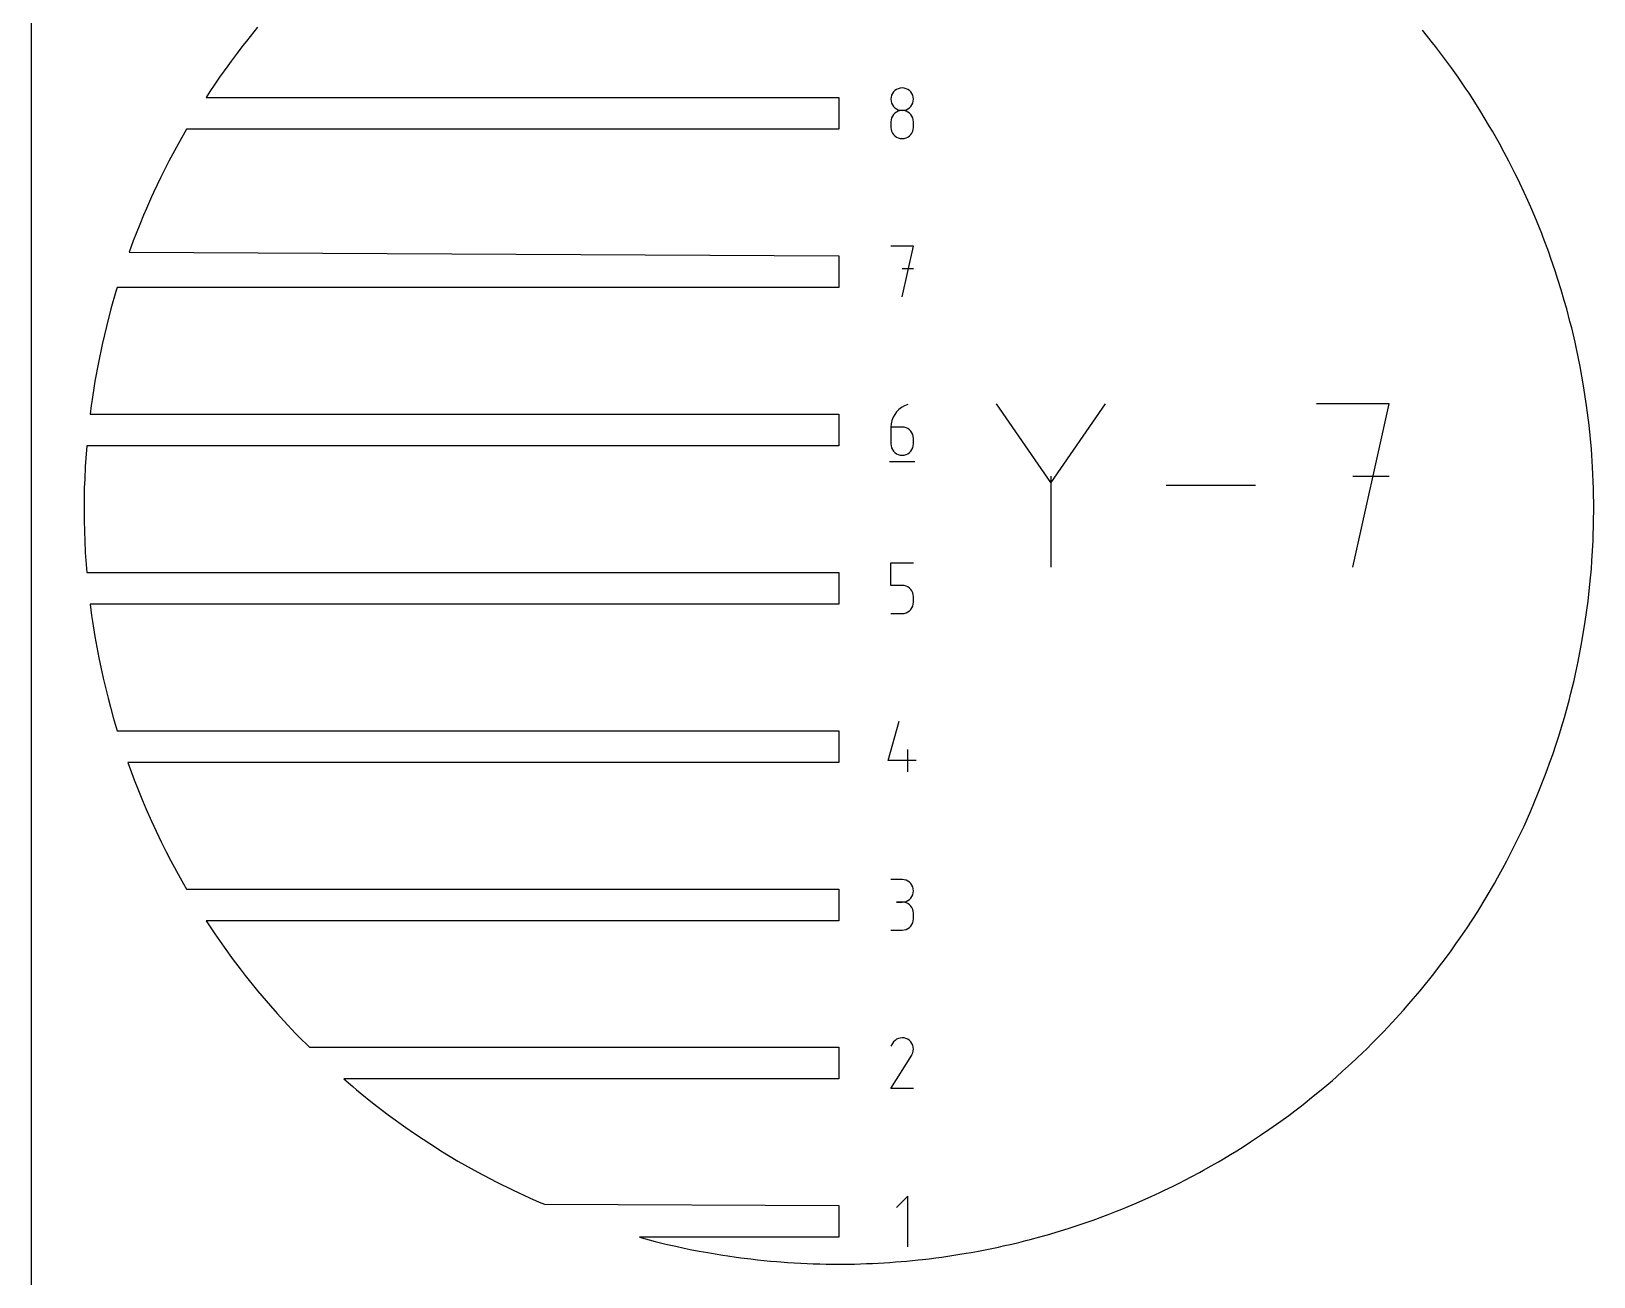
# Model space of a CAD drawing. Extents: x 0 to 1000, y 0 to 1000.
# Drawn here: x 0 to 197.4, y 401.2 to 558.5 of the extents above; entities that cross this region are included whole.
import ezdxf

# ---------------------------------------------------------------- set-up
doc = ezdxf.new("R2010")
doc.units = 0

msp = doc.modelspace()

# ---------------------------------------------------------------- linework, layer by layer
at = {"layer": 'annotation', "color": 1}
for p, q in [((109.140439, 551.038739), (108.969062, 550.867497)), ((109.338827, 551.179006), (109.140439, 551.038739)), ((109.560187, 551.284231), (109.338827, 551.179006)), ((109.800479, 551.350349), (109.560187, 551.284231)), ((110.055662, 551.373291), (109.800479, 551.350349)), ((110.310844, 551.350349), (110.055662, 551.373291)), ((110.055662, 551.373291), (110.055662, 551.373291)), ((110.551136, 551.284231), (110.310844, 551.350349)), ((110.772496, 551.179006), (110.551136, 551.284231)), ((110.970884, 551.038739), (110.772496, 551.179006)), ((111.142262, 550.867497), (110.970884, 551.038739)), ((108.657397, 550.208581), (108.634465, 549.954102)), ((108.634465, 549.954102), (108.634465, 549.954102)), ((108.634465, 549.954102), (108.657411, 549.698427)), ((108.723501, 550.448351), (108.657397, 550.208581)), ((108.657411, 549.698427), (108.723547, 549.457727)), ((108.828736, 550.669345), (108.723501, 550.448351)), ((108.723547, 549.457727), (108.828825, 549.236034)), ((108.969062, 550.867497), (108.828736, 550.669345)), ((108.828825, 549.236034), (108.969194, 549.037381)), ((108.969194, 549.037381), (109.140604, 548.865803)), ((110.970719, 548.865803), (111.14213, 549.037381)), ((111.14213, 549.037381), (111.282498, 549.236034)), ((111.282588, 550.669345), (111.142262, 550.867497)), ((111.282498, 549.236034), (111.387776, 549.457727)), ((111.387822, 550.448351), (111.282588, 550.669345)), ((111.387776, 549.457727), (111.453913, 549.698427)), ((111.453926, 550.208581), (111.387822, 550.448351)), ((111.453913, 549.698427), (111.476858, 549.954102)), ((111.476858, 549.954102), (111.453926, 550.208581)), ((111.476858, 549.954102), (111.476858, 549.954102)), ((108.657397, 547.363651), (108.634465, 547.108096)), ((108.634465, 547.108096), (108.634465, 546.400107)), ((108.723501, 547.604259), (108.657397, 547.363651)), ((108.828736, 547.825882), (108.723501, 547.604259)), ((108.969062, 548.024484), (108.828736, 547.825882)), ((109.140439, 548.196029), (108.969062, 548.024484)), ((109.338827, 548.336479), (109.140439, 548.196029)), ((109.140604, 548.865803), (109.339006, 548.725332)), ((109.560187, 548.441799), (109.338827, 548.336479)), ((109.339006, 548.725332), (109.560349, 548.620002)), ((109.800479, 548.507951), (109.560187, 548.441799)), ((109.560349, 548.620002), (109.800585, 548.553847)), ((110.055662, 548.530898), (109.800479, 548.507951)), ((109.800585, 548.553847), (110.055662, 548.530898)), ((110.055662, 548.530898), (110.310739, 548.553847)), ((110.310844, 548.507964), (110.055662, 548.530898)), ((110.055662, 548.530898), (110.055662, 548.530898)), ((110.055662, 548.530898), (110.055662, 548.530898)), ((110.310739, 548.553847), (110.550974, 548.620002)), ((110.551136, 548.441845), (110.310844, 548.507964)), ((110.550974, 548.620002), (110.772317, 548.725332)), ((110.772496, 548.336568), (110.551136, 548.441845)), ((110.772317, 548.725332), (110.970719, 548.865803)), ((110.970884, 548.196161), (110.772496, 548.336568)), ((111.142262, 548.024649), (110.970884, 548.196161)), ((111.282588, 547.82606), (111.142262, 548.024649)), ((111.387822, 547.604421), (111.282588, 547.82606)), ((111.453926, 547.363757), (111.387822, 547.604421)), ((111.476858, 547.108096), (111.453926, 547.363757)), ((111.476858, 546.400107), (111.476858, 547.108096)), ((111.476858, 547.108096), (111.476858, 547.108096)), ((108.634465, 546.400107), (108.634465, 546.400107)), ((108.634465, 546.400107), (108.657411, 546.14457)), ((108.657411, 546.14457), (108.723547, 545.904239)), ((108.723547, 545.904239), (108.828825, 545.68308)), ((108.828825, 545.68308), (108.969194, 545.48506)), ((108.969194, 545.48506), (109.140604, 545.314148)), ((109.140604, 545.314148), (109.339006, 545.174311)), ((109.339006, 545.174311), (109.560349, 545.069515)), ((109.560349, 545.069515), (109.800585, 545.003728)), ((109.800585, 545.003728), (110.055662, 544.980917)), ((110.055662, 544.980917), (110.310739, 545.003728)), ((110.055662, 544.980917), (110.055662, 544.980917)), ((110.310739, 545.003728), (110.550974, 545.069515)), ((110.550974, 545.069515), (110.772317, 545.174311)), ((110.772317, 545.174311), (110.970719, 545.314148)), ((110.970719, 545.314148), (111.14213, 545.48506)), ((111.14213, 545.48506), (111.282498, 545.68308)), ((111.282498, 545.68308), (111.387776, 545.904239)), ((111.387776, 545.904239), (111.453913, 546.14457)), ((111.453913, 546.14457), (111.476858, 546.400107)), ((111.473758, 531.381118), (108.627753, 531.381118)), ((110.050956, 524.981118), (111.473758, 531.381118)), ((111.473758, 528.531099), (110.050956, 528.531099)), ((128.830276, 501.522926), (121.956801, 511.462909)), ((135.702458, 511.462909), (128.830276, 501.522926)), ((171.58758, 511.462263), (162.424239, 511.462263)), ((167.006556, 490.856053), (171.58758, 511.462263)), ((108.907185, 509.772845), (108.758788, 509.379321)), ((109.108293, 510.139107), (108.907185, 509.772845)), ((109.358278, 510.472953), (109.108293, 510.139107)), ((109.653303, 510.76923), (109.358278, 510.472953)), ((109.989534, 511.022785), (109.653303, 510.76923)), ((110.363136, 511.228466), (109.989534, 511.022785)), ((110.770273, 511.381117), (110.363136, 511.228466)), ((110.770273, 511.381117), (110.770273, 511.381117)), ((108.666937, 508.963688), (108.635468, 508.531099)), ((108.635468, 508.531099), (108.635468, 506.403919)), ((110.056664, 508.531099), (108.635468, 508.531099)), ((108.758788, 509.379321), (108.666937, 508.963688)), ((110.31227, 508.508288), (110.056664, 508.531099)), ((110.552786, 508.442501), (110.31227, 508.508288)), ((110.774212, 508.337705), (110.552786, 508.442501)), ((110.972548, 508.197868), (110.774212, 508.337705)), ((111.143793, 508.026955), (110.972548, 508.197868)), ((111.283947, 507.828936), (111.143793, 508.026955)), ((111.38901, 507.607777), (111.283947, 507.828936)), ((111.454982, 507.367446), (111.38901, 507.607777)), ((108.635468, 506.403919), (108.635468, 506.403919)), ((108.635468, 506.403919), (108.658413, 506.148259)), ((108.658413, 506.148259), (108.72455, 505.907595)), ((108.72455, 505.907595), (108.829828, 505.685956)), ((108.829828, 505.685956), (108.970197, 505.487367)), ((108.970197, 505.487367), (109.141607, 505.315855)), ((110.972548, 505.315855), (111.143793, 505.487367)), ((111.143793, 505.487367), (111.283947, 505.685956)), ((111.283947, 505.685956), (111.38901, 505.907595)), ((111.38901, 505.907595), (111.454982, 506.148259)), ((111.477861, 507.111909), (111.454982, 507.367446)), ((111.454982, 506.148259), (111.477861, 506.403919)), ((111.477861, 506.403919), (111.477861, 507.111909)), ((111.477861, 507.111909), (111.477861, 507.111909)), ((108.457467, 504.181117), (111.657467, 504.181117)), ((109.141607, 505.315855), (109.340009, 505.175447)), ((109.340009, 505.175447), (109.561352, 505.070171)), ((109.561352, 505.070171), (109.801587, 505.004052)), ((109.801587, 505.004052), (110.056664, 504.981117)), ((110.056664, 504.981117), (110.31227, 505.004052)), ((110.056664, 504.981117), (110.056664, 504.981117)), ((110.31227, 505.004052), (110.552786, 505.070171)), ((110.552786, 505.070171), (110.774212, 505.175447)), ((110.774212, 505.175447), (110.972548, 505.315855)), ((128.830276, 502.322829), (128.830276, 490.855407)), ((171.58758, 502.285999), (167.006556, 502.285999)), ((154.699495, 501.159158), (143.432372, 501.159158)), ((108.635452, 488.531099), (108.635452, 491.381117)), ((108.635452, 491.381117), (111.477845, 491.381117)), ((110.056649, 488.531099), (108.635452, 488.531099)), ((110.311832, 488.508288), (110.056649, 488.531099)), ((110.552123, 488.442501), (110.311832, 488.508288)), ((110.773483, 488.337705), (110.552123, 488.442501)), ((110.971871, 488.197867), (110.773483, 488.337705)), ((111.143249, 488.026955), (110.971871, 488.197867)), ((111.283575, 487.828936), (111.143249, 488.026955)), ((111.38881, 487.607777), (111.283575, 487.828936)), ((111.283486, 485.685955), (111.388763, 485.907595)), ((111.388763, 485.907595), (111.4549, 486.148259)), ((111.454913, 487.367446), (111.38881, 487.607777)), ((111.4549, 486.148259), (111.477845, 486.403919)), ((111.477845, 487.111909), (111.454913, 487.367446)), ((111.477845, 486.403919), (111.477845, 487.111909)), ((111.477845, 487.111909), (111.477845, 487.111909)), ((108.635452, 484.981117), (110.056649, 484.981117)), ((110.056649, 484.981117), (110.311726, 485.004052)), ((110.056649, 484.981117), (110.056649, 484.981117)), ((110.311726, 485.004052), (110.551961, 485.070171)), ((110.551961, 485.070171), (110.773304, 485.175447)), ((110.773304, 485.175447), (110.971706, 485.315855)), ((110.971706, 485.315855), (111.143117, 485.487366)), ((111.143117, 485.487366), (111.283486, 485.685955)), ((108.276038, 466.403919), (109.695228, 471.381117)), ((111.829631, 466.403919), (108.276038, 466.403919)), ((110.764436, 464.981117), (110.764436, 467.82351)), ((110.055666, 451.373692), (108.63447, 451.373692)), ((110.311272, 451.350749), (110.055666, 451.373692)), ((110.551788, 451.284632), (110.311272, 451.350749)), ((110.773214, 451.179407), (110.551788, 451.284632)), ((110.97155, 451.03914), (110.773214, 451.179407)), ((111.142795, 450.867897), (110.97155, 451.03914)), ((111.282949, 450.669746), (111.142795, 450.867897)), ((111.388012, 450.448752), (111.282949, 450.669746)), ((111.453984, 450.208982), (111.388012, 450.448752)), ((111.476863, 449.954502), (111.453984, 450.208982)), ((110.055666, 448.531299), (109.344065, 448.531299)), ((109.344065, 448.531299), (110.055666, 448.531299)), ((110.055666, 448.531299), (110.311272, 448.554247)), ((110.311272, 448.508356), (110.055666, 448.531299)), ((110.055666, 448.531299), (110.055666, 448.531299)), ((110.311272, 448.554247), (110.551788, 448.620403)), ((110.551788, 448.442239), (110.311272, 448.508356)), ((110.551788, 448.620403), (110.773214, 448.725733)), ((110.773214, 448.337014), (110.551788, 448.442239)), ((110.773214, 448.725733), (110.97155, 448.866204)), ((110.97155, 448.196746), (110.773214, 448.337014)), ((110.97155, 448.866204), (111.142795, 449.037782)), ((111.142795, 449.037782), (111.282949, 449.236434)), ((111.282949, 449.236434), (111.388012, 449.458127)), ((111.388012, 449.458127), (111.453984, 449.698828)), ((111.453984, 449.698828), (111.476863, 449.954502)), ((111.476863, 449.954502), (111.476863, 449.954502)), ((111.142795, 448.025504), (110.97155, 448.196746)), ((111.282949, 447.827353), (111.142795, 448.025504)), ((111.388012, 447.606359), (111.282949, 447.827353)), ((111.453984, 447.366589), (111.388012, 447.606359)), ((111.476863, 447.112109), (111.453984, 447.366589)), ((111.453984, 446.145922), (111.476863, 446.400507)), ((111.476863, 446.400507), (111.476863, 447.112109)), ((111.476863, 447.112109), (111.476863, 447.112109)), ((108.63447, 444.981318), (110.055666, 444.981318)), ((110.055666, 444.981318), (110.311272, 445.004247)), ((110.055666, 444.981318), (110.055666, 444.981318)), ((110.311272, 445.004247), (110.551788, 445.070331)), ((110.551788, 445.070331), (110.773214, 445.175514)), ((110.773214, 445.175514), (110.97155, 445.315738)), ((110.97155, 445.315738), (111.142795, 445.486947)), ((111.142795, 445.486947), (111.282949, 445.685086)), ((111.282949, 445.685086), (111.388012, 445.906096)), ((111.388012, 445.906096), (111.453984, 446.145922)), ((108.824169, 430.669463), (108.637539, 430.311455)), ((108.972275, 430.87948), (108.824169, 430.669463)), ((109.149969, 431.054794), (108.972275, 430.87948)), ((109.351847, 431.194004), (109.149969, 431.054794)), ((109.572503, 431.295704), (109.351847, 431.194004)), ((109.806536, 431.358491), (109.572503, 431.295704)), ((110.048539, 431.380961), (109.806536, 431.358491)), ((110.293108, 431.36171), (110.048539, 431.380961)), ((110.534841, 431.299333), (110.293108, 431.36171)), ((110.768331, 431.192428), (110.534841, 431.299333)), ((110.977163, 431.044137), (110.768331, 431.192428)), ((110.768331, 431.192428), (110.768331, 431.192428)), ((111.151769, 430.866189), (110.977163, 431.044137)), ((111.290597, 430.664037), (111.151769, 430.866189)), ((111.392094, 430.443136), (111.290597, 430.664037)), ((111.454708, 430.208939), (111.392094, 430.443136)), ((108.633526, 424.981065), (111.25999, 429.209335)), ((111.25999, 429.209335), (111.26313, 429.213221)), ((111.25999, 429.209335), (111.25999, 429.209335)), ((111.26313, 429.213221), (111.266141, 429.217139)), ((111.266141, 429.217139), (111.269043, 429.221123)), ((111.269043, 429.221123), (111.271856, 429.225207)), ((111.271856, 429.225207), (111.274599, 429.229422)), ((111.274599, 429.229422), (111.277293, 429.233803)), ((111.277293, 429.233803), (111.279957, 429.238382)), ((111.279957, 429.238382), (111.282611, 429.243192)), ((111.282611, 429.243192), (111.285276, 429.248267)), ((111.285276, 429.248267), (111.393722, 429.48111)), ((111.285276, 429.248267), (111.285276, 429.248267)), ((111.393722, 429.48111), (111.457074, 429.722472)), ((111.476885, 429.966899), (111.454708, 430.208939)), ((111.457074, 429.722472), (111.476885, 429.966899)), ((111.475919, 424.981065), (108.633526, 424.981065)), ((110.765873, 411.381117), (109.343071, 409.957913)), ((110.765873, 404.981117), (110.765873, 411.381117))]:
    msp.add_line(p, q, dxfattribs=at)
at = {"layer": 'boundary', "color": 5}
for p, q in [((28.60384, 559.043286), (27.186727, 557.282463)), ((27.186727, 557.282463), (26.755989, 556.74169)), ((177.084993, 557.083442), (175.797383, 558.688798)), ((177.456881, 556.608514), (177.084993, 557.083442)), ((26.006168, 555.751028), (25.256232, 554.76021)), ((26.755989, 556.74169), (26.006168, 555.751028)), ((178.851621, 554.76021), (177.456881, 556.608514)), ((24.839742, 554.180592), (23.808534, 552.745489)), ((25.256232, 554.76021), (24.839742, 554.180592)), ((179.461597, 553.908757), (178.851621, 554.76021)), ((180.29495, 552.745489), (179.461597, 553.908757)), ((22.572071, 550.92256), (22.089891, 550.181118)), ((23.196692, 551.847646), (22.572071, 550.92256)), ((23.808534, 552.745489), (23.196692, 551.847646)), ((181.328211, 551.224654), (180.29495, 552.745489)), ((181.685541, 550.698709), (181.328211, 551.224654)), ((22.089891, 550.181118), (102.056464, 550.181118)), ((102.056464, 550.181118), (102.056464, 546.181118)), ((183.05967, 548.557261), (181.685541, 550.698709)), ((184.292037, 546.513866), (183.05967, 548.557261)), ((19.627356, 546.181118), (18.588099, 544.361477)), ((102.056464, 546.181118), (19.627356, 546.181118)), ((184.632197, 545.916455), (184.292037, 546.513866)), ((185.51759, 544.361477), (184.632197, 545.916455)), ((18.588099, 544.361477), (17.392113, 542.137358)), ((186.120341, 543.237143), (185.51759, 544.361477)), ((186.70993, 542.137358), (186.120341, 543.237143)), ((17.053585, 541.466796), (16.378618, 540.118325)), ((17.392113, 542.137358), (17.053585, 541.466796)), ((187.519744, 540.528379), (186.70993, 542.137358)), ((16.378618, 540.118325), (15.453102, 538.159445)), ((187.843076, 539.885966), (187.519744, 540.528379)), ((188.916306, 537.60868), (187.843076, 539.885966)), ((15.194962, 537.60868), (14.562757, 536.163753)), ((15.453102, 538.159445), (15.194962, 537.60868)), ((189.487176, 536.311095), (188.916306, 537.60868)), ((14.18786, 535.306916), (13.709649, 534.131995)), ((14.562757, 536.163753), (14.18786, 535.306916)), ((189.991283, 535.144065), (189.487176, 536.311095)), ((190.868562, 532.982109), (189.991283, 535.144065)), ((13.709649, 534.131995), (13.24163, 532.982109)), ((12.895783, 532.064945), (12.356843, 530.635701)), ((13.24163, 532.982109), (12.895783, 532.064945)), ((191.059589, 532.473971), (190.868562, 532.982109)), ((191.750657, 530.635702), (191.059589, 532.473971)), ((12.356843, 530.635701), (102.051759, 530.181118)), ((102.051759, 530.181118), (102.051759, 526.181118)), ((192.036283, 529.811647), (191.750657, 530.635702)), ((192.570937, 528.269134), (192.036283, 529.811647)), ((192.924121, 527.157695), (192.570937, 528.269134)), ((10.708866, 525.660224), (10.0765, 523.481469)), ((10.868522, 526.181118), (10.708866, 525.660224)), ((102.051759, 526.181118), (10.868522, 526.181118)), ((193.328899, 525.883899), (192.924121, 527.157695)), ((193.725636, 524.512807), (193.328899, 525.883899)), ((10.0765, 523.481469), (9.489831, 521.22781)), ((194.024061, 523.481469), (193.725636, 524.512807)), ((194.443176, 521.877732), (194.024061, 523.481469)), ((194.656008, 521.063327), (194.443176, 521.877732)), ((9.489831, 521.22781), (8.959135, 518.96497)), ((195.078934, 519.253271), (194.656008, 521.063327)), ((8.959135, 518.96497), (8.479544, 516.673005)), ((195.224335, 518.630985), (195.078934, 519.253271)), ((195.728684, 516.185943), (195.224335, 518.630985)), ((8.479544, 516.673005), (8.052732, 514.352911)), ((196.168758, 513.729725), (195.728684, 516.185943)), ((7.941617, 513.729725), (7.680345, 512.005711)), ((8.052732, 514.352911), (7.941617, 513.729725)), ((196.544271, 511.263863), (196.168758, 513.729725)), ((7.680345, 512.005711), (7.567919, 511.263863)), ((7.567919, 511.263863), (7.43259, 510.181117)), ((7.43259, 510.181117), (102.057467, 510.181117)), ((102.057467, 510.181117), (102.057467, 506.181117)), ((196.855004, 508.789871), (196.544271, 511.263863)), ((197.141105, 505.75804), (196.855004, 508.789871)), ((7.003714, 506.181118), (6.892973, 504.605734)), ((102.057467, 506.181117), (7.003714, 506.181118)), ((197.298809, 503.48742), (197.141105, 505.75804)), ((6.817948, 503.538433), (6.752111, 501.975955)), ((6.892973, 504.605734), (6.817948, 503.538433)), ((6.752111, 501.975955), (6.705121, 500.860739)), ((197.410373, 500.773605), (197.298809, 503.48742)), ((6.705121, 500.860739), (6.683482, 499.31946)), ((197.446318, 498.131609), (197.410373, 500.773605)), ((6.683482, 499.31946), (6.6675, 498.18112)), ((6.6675, 498.18112), (6.672927, 497.410134)), ((197.434655, 496.744734), (197.446318, 498.131609)), ((6.672927, 497.410134), (6.676953, 496.837915)), ((6.676953, 496.837915), (6.719355, 495.314861)), ((197.360631, 494.143964), (197.434655, 496.744734)), ((6.719355, 495.314861), (6.750077, 494.211454)), ((6.750077, 494.211454), (6.833056, 492.702098)), ((197.223, 491.645511), (197.360631, 494.143964)), ((6.833056, 492.702098), (6.889737, 491.671072)), ((6.889737, 491.671072), (7.011822, 490.181117)), ((197.141118, 490.643123), (197.223, 491.645511)), ((7.011822, 490.181117), (102.057452, 490.181117)), ((102.057452, 490.181117), (102.057452, 486.181118)), ((197.013849, 489.09731), (197.141118, 490.643123)), ((196.731332, 486.523749), (197.013849, 489.09731)), ((102.057452, 486.181118), (7.428609, 486.181117)), ((7.428609, 486.181117), (7.624405, 484.74873)), ((196.379793, 483.964489), (196.731332, 486.523749)), ((7.624405, 484.74873), (7.731606, 483.964489)), ((7.731606, 483.964489), (8.042769, 482.069783)), ((195.960986, 481.426643), (196.379793, 483.964489)), ((8.042769, 482.069783), (8.148391, 481.426643)), ((8.148391, 481.426643), (8.538727, 479.391909)), ((195.476676, 478.914273), (195.960986, 481.426643)), ((8.538727, 479.391909), (9.087626, 476.825483)), ((195.086776, 477.141855), (195.476676, 478.914273)), ((9.087626, 476.825483), (9.706437, 474.274654)), ((194.558616, 474.93632), (194.954833, 476.542062)), ((194.954833, 476.542062), (195.086776, 477.141855)), ((9.706437, 474.274654), (10.004458, 473.171882)), ((193.982746, 472.758705), (194.372628, 474.182556)), ((194.372628, 474.182556), (194.558616, 474.93632)), ((10.004458, 473.171882), (10.371054, 471.837146)), ((193.730403, 471.837146), (193.982746, 472.758705)), ((10.371054, 471.837146), (10.871438, 470.181117)), ((10.871438, 470.181117), (102.053637, 470.181117)), ((102.053637, 470.181117), (102.053637, 466.181117)), ((193.028536, 469.507214), (193.360718, 470.609921)), ((193.360718, 470.609921), (193.730403, 471.837146)), ((192.267435, 467.194113), (192.694112, 468.490854)), ((192.694112, 468.490854), (193.028536, 469.507214)), ((102.053637, 466.181117), (12.201496, 466.181117)), ((12.201496, 466.181117), (12.660873, 464.899216)), ((191.447546, 464.899216), (191.984572, 466.402368)), ((191.984572, 466.402368), (192.267435, 467.194113)), ((12.660873, 464.899216), (13.024882, 463.958961)), ((190.443417, 462.320509), (191.233764, 464.345311)), ((191.233764, 464.345311), (191.447546, 464.899216)), ((13.024882, 463.958961), (13.541746, 462.623864)), ((13.541746, 462.623864), (14.068807, 461.358209)), ((189.48718, 460.04081), (190.443417, 462.320509)), ((14.068807, 461.358209), (14.480582, 460.369396)), ((14.480582, 460.369396), (15.203359, 458.74988)), ((15.203359, 458.74988), (15.476821, 458.137138)), ((15.476821, 458.137138), (16.431737, 456.134265)), ((187.824335, 456.450537), (188.632897, 458.137138)), ((188.632897, 458.137138), (189.48718, 460.04081)), ((16.431737, 456.134265), (17.053596, 454.897332)), ((187.574018, 455.928394), (187.824335, 456.450537)), ((17.053596, 454.897332), (17.6442, 453.744467)), ((186.458614, 453.744467), (186.877058, 454.56377)), ((186.877058, 454.56377), (187.574018, 455.928394)), ((17.6442, 453.744467), (18.819045, 451.586642)), ((185.287348, 451.586641), (185.898559, 452.71268)), ((185.898559, 452.71268), (186.458614, 453.744467)), ((18.819045, 451.586642), (19.242566, 450.853181)), ((19.242566, 450.853181), (19.630635, 450.181117)), ((19.630635, 450.181117), (102.056469, 450.181117)), ((102.056469, 450.181117), (102.056469, 446.181117)), ((183.856007, 449.119949), (184.890852, 450.89788)), ((184.890852, 450.89788), (185.287348, 451.586641)), ((182.779175, 447.354327), (183.856007, 449.119949)), ((181.432178, 445.282336), (182.779175, 447.354327)), ((102.056469, 446.181117), (22.092036, 446.181117)), ((22.092036, 446.181117), (22.517903, 445.521965)), ((22.517903, 445.521965), (23.196681, 444.513981)), ((23.196681, 444.513981), (24.072516, 443.241405)), ((180.563413, 444.016221), (181.432178, 445.282336)), ((24.072516, 443.241405), (24.380491, 442.816939)), ((24.380491, 442.816939), (25.529918, 441.232746)), ((178.57876, 441.232746), (179.417383, 442.392076)), ((179.417383, 442.392076), (180.03176, 443.241405)), ((180.03176, 443.241405), (180.563413, 444.016221)), ((25.529918, 441.232746), (26.410947, 440.079746)), ((177.073913, 439.257534), (178.254253, 440.806779)), ((178.254253, 440.806779), (178.57876, 441.232746)), ((26.410947, 440.079746), (27.039212, 439.257534)), ((27.039212, 439.257534), (28.597639, 437.319255)), ((175.858243, 437.756013), (177.073913, 439.257534)), ((28.597639, 437.319255), (30.225874, 435.412068)), ((174.629106, 436.290683), (175.502749, 437.31693)), ((175.502749, 437.31693), (175.858243, 437.756013)), ((30.225874, 435.412068), (31.071723, 434.46934)), ((31.071723, 434.46934), (31.90191, 433.544068)), ((171.97902, 433.298195), (173.391562, 434.864792)), ((173.391562, 434.864792), (173.881147, 435.412068)), ((173.881147, 435.412068), (174.629106, 436.290683)), ((31.90191, 433.544068), (33.405151, 431.949004)), ((170.87313, 432.13379), (171.97902, 433.298195)), ((33.405151, 431.949004), (33.7813, 431.561702)), ((33.7813, 431.561702), (35.162032, 430.181117)), ((168.688387, 429.923032), (169.591606, 430.828742)), ((169.591606, 430.828742), (170.474466, 431.714032)), ((170.474466, 431.714032), (170.87313, 432.13379)), ((35.162032, 430.181117), (102.055525, 430.181117)), ((102.055525, 430.181117), (102.055525, 426.181117)), ((166.848698, 428.172128), (167.433659, 428.724526)), ((167.433659, 428.724526), (168.31126, 429.562802)), ((168.31126, 429.562802), (168.688387, 429.923032)), ((164.948183, 426.462342), (165.714254, 427.151535)), ((165.714254, 427.151535), (166.848698, 428.172128)), ((102.055525, 426.181117), (39.488122, 426.181117)), ((39.488122, 426.181117), (40.621131, 425.212704)), ((40.621131, 425.212704), (41.110216, 424.794669)), ((41.110216, 424.794669), (41.57375, 424.417277)), ((161.798726, 423.827452), (162.998029, 424.794669)), ((162.998029, 424.794669), (164.413854, 426.004393)), ((164.413854, 426.004393), (164.948183, 426.462342)), ((41.57375, 424.417277), (43.124128, 423.170101)), ((43.124128, 423.170101), (45.084885, 421.668019)), ((159.674653, 422.164753), (160.496214, 422.795739)), ((160.496214, 422.795739), (160.983646, 423.170101)), ((160.983646, 423.170101), (161.798726, 423.827452)), ((45.084885, 421.668019), (47.321167, 420.054055)), ((156.392198, 419.781685), (157.899445, 420.855764)), ((157.899445, 420.855764), (158.916093, 421.58959)), ((158.916093, 421.58959), (159.674653, 422.164753)), ((47.321167, 420.054055), (48.287012, 419.392336)), ((48.287012, 419.392336), (49.51191, 418.564405)), ((154.595873, 418.564405), (155.337034, 419.066655)), ((155.337034, 419.066655), (156.392198, 419.781685)), ((49.51191, 418.564405), (51.222495, 417.464924)), ((51.222495, 417.464924), (51.764467, 417.121518)), ((51.764467, 417.121518), (53.926356, 415.81989)), ((150.665814, 416.109745), (151.554772, 416.646419)), ((151.554772, 416.646419), (152.341736, 417.121518)), ((152.341736, 417.121518), (152.810355, 417.419252)), ((152.810355, 417.419252), (153.410193, 417.800352)), ((153.410193, 417.800352), (154.07042, 418.225801)), ((154.07042, 418.225801), (154.595873, 418.564405)), ((53.926356, 415.81989), (56.42781, 414.406768)), ((147.627824, 414.379395), (148.12888, 414.65788)), ((148.12888, 414.65788), (149.082404, 415.196276)), ((149.082404, 415.196276), (150.021, 415.726242)), ((150.021, 415.726242), (150.665814, 416.109745)), ((56.42781, 414.406768), (58.751375, 413.184267)), ((58.751375, 413.184267), (60.917849, 412.118396)), ((144.290642, 412.656919), (145.155807, 413.081752)), ((145.155807, 413.081752), (145.774049, 413.402257)), ((145.774049, 413.402257), (146.659133, 413.86879)), ((146.659133, 413.86879), (147.627824, 414.379395)), ((60.917849, 412.118396), (61.509013, 411.834098)), ((61.509013, 411.834098), (62.944936, 411.180929)), ((62.944936, 411.180929), (64.162794, 410.637158)), ((139.603411, 410.492024), (140.847156, 411.040718)), ((140.847156, 411.040718), (141.528248, 411.345892)), ((141.528248, 411.345892), (142.597942, 411.834099)), ((142.597942, 411.834099), (143.13149, 412.091546)), ((143.13149, 412.091546), (144.290642, 412.656919)), ((64.162794, 410.637158), (64.84784, 410.34838)), ((64.84784, 410.34838), (102.055074, 410.181117)), ((102.055074, 410.181117), (102.055074, 406.181117)), ((134.178374, 408.359916), (135.397412, 408.81431)), ((135.397412, 408.81431), (136.082131, 409.070869)), ((136.082131, 409.070869), (137.158522, 409.482898)), ((137.158522, 409.482898), (137.791926, 409.740414)), ((137.791926, 409.740414), (138.623732, 410.085542)), ((138.623732, 410.085542), (139.603411, 410.492024)), ((128.432369, 406.513748), (129.374741, 406.793061)), ((129.374741, 406.793061), (130.074067, 407.002186)), ((130.074067, 407.002186), (131.020657, 407.292697)), ((131.020657, 407.292697), (132.312012, 407.722879)), ((132.312012, 407.722879), (132.92813, 407.929873)), ((132.92813, 407.929873), (134.178374, 408.359916)), ((102.055074, 406.181117), (76.846857, 406.181117)), ((76.846857, 406.181117), (78.085539, 405.855703)), ((78.085539, 405.855703), (78.828654, 405.666419)), ((78.828654, 405.666419), (80.185934, 405.328149)), ((80.185934, 405.328149), (81.468422, 405.04204)), ((81.468422, 405.04204), (82.520516, 404.816643)), ((82.520516, 404.816643), (83.268257, 404.662304)), ((120.551331, 404.603527), (121.370692, 404.772236)), ((121.370692, 404.772236), (122.206214, 404.949242)), ((122.206214, 404.949242), (122.837907, 405.08548)), ((122.837907, 405.08548), (123.924398, 405.328149)), ((123.924398, 405.328149), (124.79407, 405.543946)), ((124.79407, 405.543946), (125.677398, 405.768065)), ((125.677398, 405.768065), (126.243506, 405.91309)), ((126.243506, 405.91309), (127.467409, 406.236198)), ((127.467409, 406.236198), (128.432369, 406.513748)), ((83.268257, 404.662304), (84.417657, 404.432037)), ((84.417657, 404.432037), (85.490989, 404.241881)), ((85.490989, 404.241881), (86.434521, 404.082632)), ((86.434521, 404.082632), (87.372646, 403.931625)), ((87.372646, 403.931625), (88.015971, 403.833213)), ((88.015971, 403.833213), (89.091753, 403.675146)), ((89.091753, 403.675146), (89.678971, 403.594122)), ((89.678971, 403.594122), (90.917468, 403.444554)), ((90.917468, 403.444554), (91.760329, 403.351217)), ((91.760329, 403.351217), (92.588898, 403.265893)), ((92.588898, 403.265893), (93.404541, 403.188281)), ((93.404541, 403.188281), (94.208543, 403.118116)), ((94.208543, 403.118116), (94.722401, 403.07735)), ((94.722401, 403.07735), (95.57516, 403.014273)), ((95.57516, 403.014273), (96.40996, 402.95972)), ((96.40996, 402.95972), (97.228585, 402.91326)), ((97.228585, 402.91326), (98.032673, 402.874516)), ((98.032673, 402.874516), (98.823749, 402.843151)), ((98.823749, 402.843151), (99.633349, 402.818057)), ((99.633349, 402.818057), (100.444387, 402.801379)), ((100.444387, 402.801379), (101.249718, 402.79161)), ((101.249718, 402.79161), (102.053894, 402.788357)), ((102.053894, 402.788357), (103.245733, 402.7955)), ((103.245733, 402.7955), (104.011059, 402.807607)), ((104.011059, 402.807607), (104.777714, 402.826627)), ((104.777714, 402.826627), (105.534488, 402.852365)), ((105.534488, 402.852365), (106.287525, 402.884103)), ((106.287525, 402.884103), (107.036471, 402.921664)), ((107.036471, 402.921664), (107.781725, 402.964903)), ((107.781725, 402.964903), (108.499477, 403.011938)), ((108.499477, 403.011938), (109.211389, 403.063845)), ((109.211389, 403.063845), (109.926149, 403.121087)), ((109.926149, 403.121087), (110.644585, 403.183702)), ((110.644585, 403.183702), (111.367527, 403.251748)), ((111.367527, 403.251748), (112.095817, 403.325297)), ((112.095817, 403.325297), (112.642089, 403.383102)), ((112.642089, 403.383102), (113.466929, 403.476595)), ((113.466929, 403.476595), (114.307118, 403.578092)), ((114.307118, 403.578092), (115.067146, 403.682405)), ((115.067146, 403.682405), (115.819497, 403.792203)), ((115.819497, 403.792203), (116.581653, 403.908467)), ((116.581653, 403.908467), (117.354587, 404.031379)), ((117.354587, 404.031379), (118.139315, 404.161146)), ((118.139315, 404.161146), (118.792819, 404.272387)), ((118.792819, 404.272387), (119.690855, 404.432037)), ((119.690855, 404.432037), (120.551331, 404.603527))]:
    msp.add_line(p, q, dxfattribs=at)
at = {"layer": 'frame', "color": 5}
msp.add_line((0, 1000), (0, 0), dxfattribs=at)

doc.saveas('drawing.dxf')
